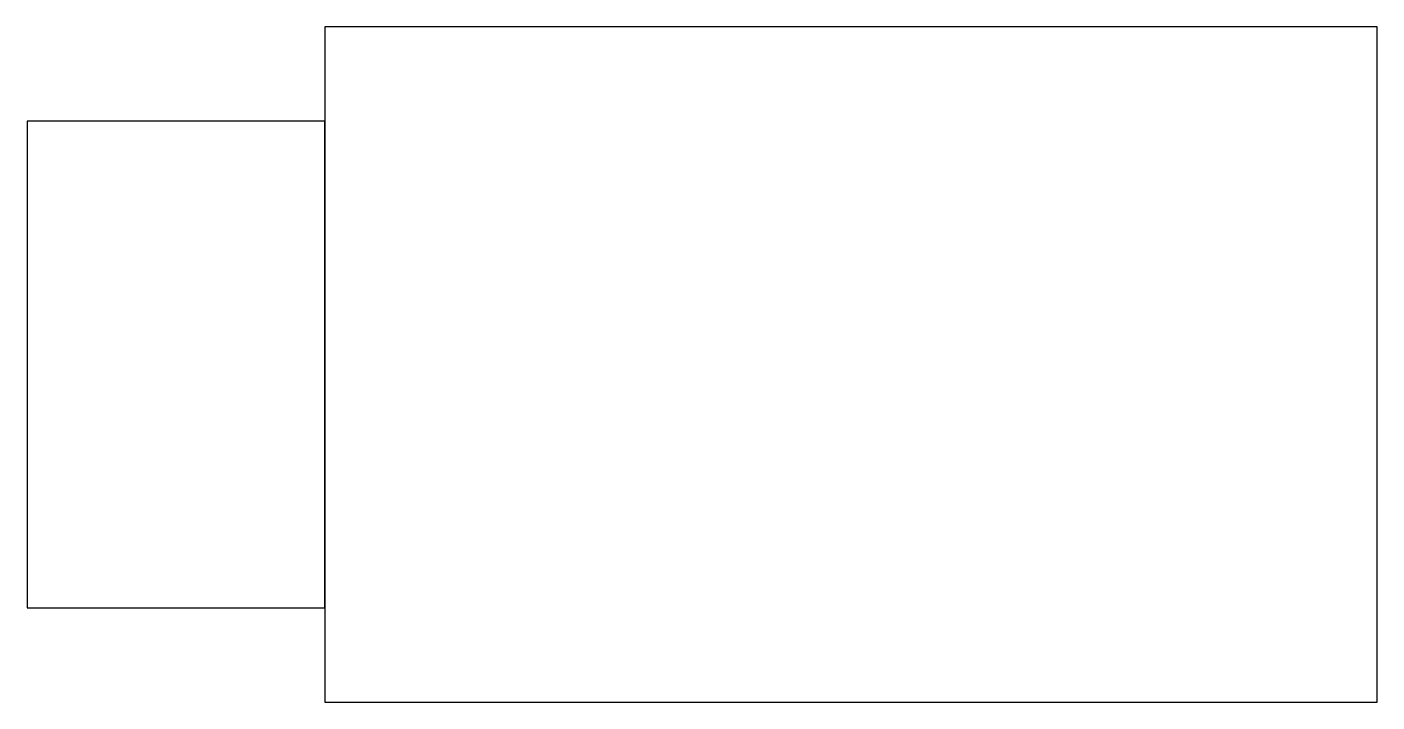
# Model space of a CAD drawing. Header units: millimetres. Extents: x -13.6 to 0, y -3.4 to 3.4.
import ezdxf

# ---------------------------------------------------------------- set-up
doc = ezdxf.new("R2010")
doc.units = ezdxf.units.MM

msp = doc.modelspace()

# ---------------------------------------------------------------- linework, layer by layer
at = {"color": 0}
for points in [[(-10.6, -3.4), (0, -3.4), (0, 3.4), (-10.6, 3.4)], [(-13.6, -2.45), (-10.6, -2.45), (-10.6, 2.45), (-13.6, 2.45)]]:
    msp.add_lwpolyline(points, close=True, dxfattribs=at)

doc.saveas('drawing.dxf')
